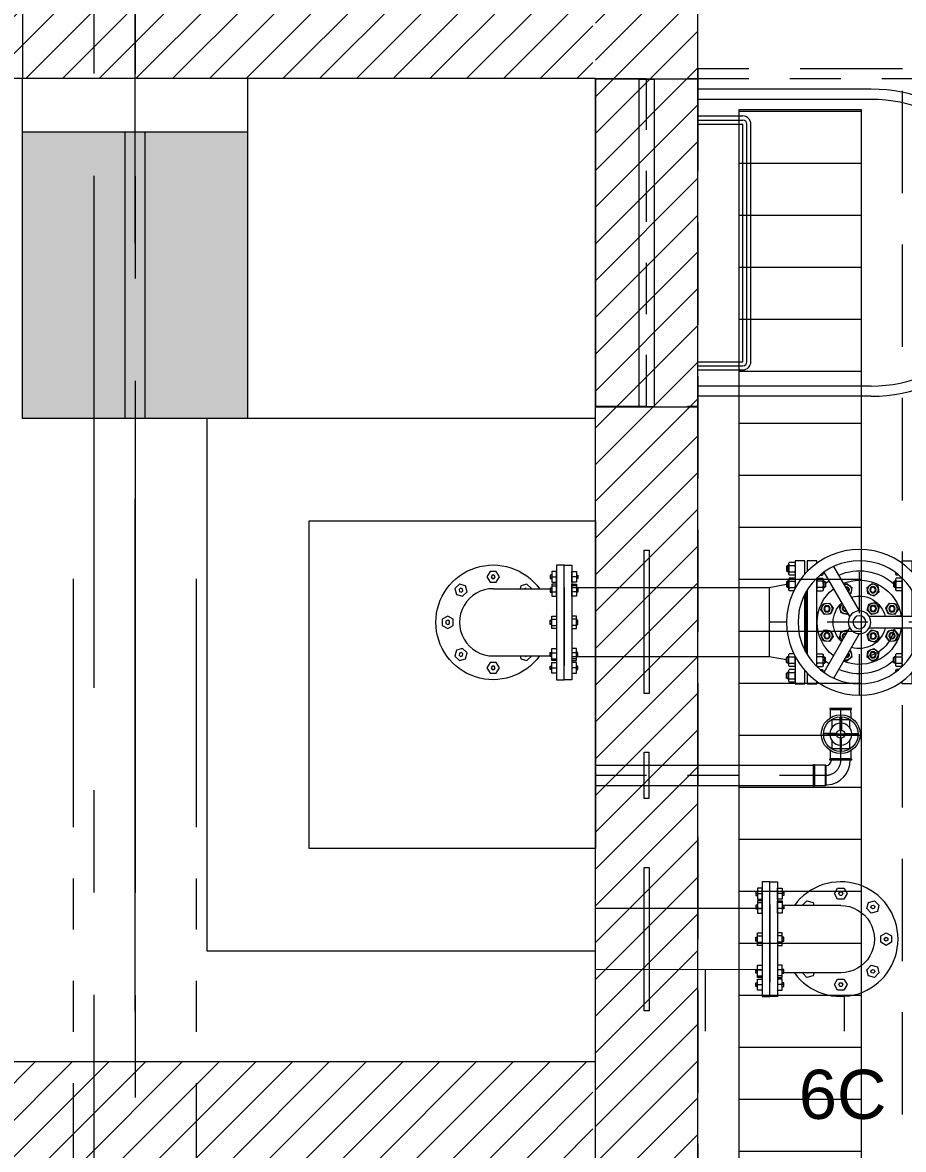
# Model space of a CAD drawing. Header units: millimetres. Extents: x 2085 to 2829, y 1347 to 1643.
# Drawn here: x 2156.631 to 2158.784, y 1605.603 to 1608.355 of the extents above; entities that cross this region are included whole.
import ezdxf

# ---------------------------------------------------------------- set-up
doc = ezdxf.new("R2010")
doc.units = ezdxf.units.MM
for name, pattern in [('CENTER', [2, 1.25, -0.25, 0.25, -0.25]), ('DASHDOT', [1, 0.5, -0.25, 0, -0.25]), ('DASHED2', [0.375, 0.25, -0.125]), ('HIDDEN', [0.375, 0.25, -0.125]), ('HIDDEN2', [0.1875, 0.125, -0.0625]), ('PHANTOM', [2.5, 1.25, -0.25, 0.25, -0.25, 0.25, -0.25]), ('PHANTOM2', [1.25, 0.625, -0.125, 0.125, -0.125, 0.125, -0.125])]:
    doc.linetypes.add(name, pattern=pattern)
doc.layers.get('0').update_dxf_attribs({"color": 251, "lineweight": 9})
for name, color, linetype, lineweight in [('0-BLOCK-SANIT', 251, 'Continuous', 13), ('0-TUBERIAS', 251, 'Continuous', 13), ('00_Grupo3S', 7, 'DASHED2', 0), ('@Textos diámetros', 251, 'Continuous', 13), ('A-BARANDAS', 251, 'Continuous', 9), ('A-COTAS INT', 251, 'Continuous', 13), ('A-EJES', 251, 'PHANTOM', 9), ('A-ESTRUCTURA-HATCH', 251, 'Continuous', 13), ('A-ESTRUCTURA-MUROS', 251, 'Continuous', 13), ('A-ESTRUCTURA-PLACAS', 251, 'Continuous', 13), ('A-ESTRUCTURA-VIGAS', 251, 'HIDDEN2', 13), ('A-MURO ALTO', 251, 'Continuous', 13), ('A-MUROS', 251, 'Continuous', 9), ('A-PROYECCIONES', 251, 'HIDDEN2', 9), ('A-SANITARIOS', 251, 'Continuous', 13), ('A_20_Barandas', 251, 'Continuous', 13), ('DESAGUE', 251, 'Continuous', 13), ('Pavco', 251, 'Continuous', 13)]:
    doc.layers.add(name, color=color, linetype=linetype, lineweight=lineweight)
doc.layers.add('A-ETAPAS', color=251, linetype='Continuous', lineweight=9, plot=False)
doc.styles.add('general', font='arial.ttf')

# ---------------------------------------------------------------- blocks, each defined once
blk = doc.blocks.new('estructuras sotano 1')
at = {"layer": 'A-ESTRUCTURA-HATCH'}
h = blk.add_hatch(color=256, dxfattribs=at)
h.dxf.hatch_style = 1
h.paths.add_polyline_path([(18.94, 5.25), (19.19, 5.25), (19.19, 4.55), (18.94, 4.55)])
h.paths.add_polyline_path([(26.15, 5.25), (26.4, 5.25), (26.4, 4.55), (26.15, 4.55)])
h.paths.add_polyline_path([(26.15, 11.95), (26.4, 11.95), (26.4, 11.25), (26.15, 11.25)])
h.paths.add_polyline_path([(18.89, 11.95), (19.19, 11.95), (19.19, 11.25), (18.89, 11.25)])
h.paths.add_polyline_path([(11.43, 5.25), (11.98, 5.25), (11.98, 4.55), (11.43, 4.55)])
h.paths.add_polyline_path([(11.43, 11.95), (11.98, 11.95), (11.98, 11.25), (11.43, 11.25)])
h.paths.add_polyline_path([(4.22, 5.25), (4.47, 5.25), (4.47, 4.55), (4.22, 4.55)])
h.paths.add_polyline_path([(4.22, 11.95), (4.47, 11.95), (4.47, 11.25), (4.22, 11.25)])
h.paths.add_polyline_path([(18.89, 0.2499), (0, 0.25), (0, 0), (18.89, 0.0001)])
h.paths.add_polyline_path([(27.49, 0.25), (18.94, 0.25), (18.94, 0.0003), (27.49, 0.0004)])
h.paths.add_polyline_path([(15.265, 11.2494), (15.265, 13.45), (17.215, 13.4501), (17.215, 13.6), (15.015, 13.6), (15.015, 11.2494)])
h.paths.add_polyline_path([(19.165, 16.45), (18.94, 16.45), (15.015, 16.45), (15.015, 16.25), (18.915, 16.25), (18.915, 13.3), (19.165, 13.3)])
h.paths.add_polyline_path([(16.265, 11.3994), (17.2149, 11.3994), (17.2149, 11.2494), (16.265, 11.2494)], flags=17)
h = blk.add_hatch(dxfattribs=at)
h.set_pattern_fill('ANSI31', color=256, scale=0.02)
h.set_pattern_definition([(45, (-226278.28786, -8188240.62345), (-0.04490128060535, 0.04490128060535), [])])
h.paths.add_polyline_path([(13.08, 0.25), (13.08, 11.25), (15.015, 11.25), (15.015, 11.5), (11.98, 11.5), (11.98, 11.25), (12.83, 11.25), (12.83, 8.8215), (0.25, 8.8215), (0.25, 11.25), (4.22, 11.25), (4.22, 11.5), (0, 11.5), (0, 0.25), (0.25, 0.25), (0.25, 2.7299), (12.8238, 2.7299), (12.8238, 2.9799), (0.25, 2.9799), (0.25, 5.38), (12.8234, 5.38), (12.8234, 5.63), (0.25, 5.63), (0.25, 8.5715), (12.83, 8.5715), (12.83, 0.25)])
h.paths.add_polyline_path([(4.47, 11.5), (11.43, 11.5), (11.43, 11.25), (4.47, 11.25)], flags=17)
h.paths.add_polyline_path([(19.19, 11.5), (26.15, 11.5), (26.15, 11.25), (21.84, 11.25), (21.84, 9.1504), (27.24, 9.1504), (27.24, 11.25), (26.4, 11.25), (26.4, 11.5), (27.49, 11.5), (27.49, 0.25), (27.24, 0.25), (27.24, 4.7254), (26.4, 4.7254), (26.4, 4.9754), (27.24, 4.9754), (27.24, 8.9004), (19.19, 8.9004), (19.19, 5.25), (18.94, 5.25), (18.94, 9.1504), (21.59, 9.1504), (21.59, 11.25), (19.19, 11.25)])
h.paths.add_polyline_path([(19.19, 4.9754), (26.15, 4.9754), (26.15, 4.7254), (19.19, 4.7254)], flags=17)
h.paths.add_polyline_path([(18.94, 4.55), (19.19, 4.55), (19.19, 0.25), (18.94, 0.25)], flags=17)
at = {"layer": 'A-ESTRUCTURA-MUROS'}
for points in [[(13.08, 0.25), (13.08, 11.25), (15.015, 11.2494)], [(11.43, 5.63), (11.43, 5.38)], [(0.25, 2.9799), (12.83, 2.9799), (12.83, 5.38), (0.25, 5.38), (0.25, 2.9799)]]:
    blk.add_lwpolyline(points, dxfattribs=at)
at = {"layer": 'A-ESTRUCTURA-MUROS', "linetype": 'HIDDEN2'}
for points in [[(12.83, 5.38), (13.08, 5.38)], [(12.955, 4.58), (12.955, 5.38)], [(12.83, 4.58), (13.08, 4.58)]]:
    blk.add_lwpolyline(points, dxfattribs=at)
at = {"layer": 'A-ESTRUCTURA-PLACAS'}
blk.add_lwpolyline([(11.43, 5.25), (11.98, 5.25), (11.98, 4.55), (11.43, 4.55)], close=True, dxfattribs=at)
at = {"layer": 'A-ESTRUCTURA-VIGAS'}
blk.add_lwpolyline([(13.08, 5.38), (18.94, 5.38)], dxfattribs=at)
blk = doc.blocks.new('EJES 1P')
at = {"layer": 'A-EJES', "linetype": 'PHANTOM2'}
for points in [[(41.2743, -17.8982), (41.2743, -12.2918)], [(41.5743, -17.8982), (41.5743, -12.2918)]]:
    blk.add_lwpolyline(points, dxfattribs=at)
blk = doc.blocks.new('A$C59BA0E3C')
at = {"layer": 'A-BARANDAS', "ltscale": 0.5}
for points in [[(-0.3756, 0.4242), (-0.3756, 0.0004)], [(-0.3506, 0.4242), (-0.3506, 0.0004)], [(0.3494, 0.4242), (0.3494, 0.0004)], [(0.3744, 0.4242), (0.3744, 0.0004)]]:
    blk.add_lwpolyline(points, dxfattribs=at)
for radius in [0.375, 0.35]:
    blk.add_arc((-0.0006, 0.4242), radius, 0, 180, dxfattribs=at)
blk = doc.blocks.new('GATE VALVE 6 PLANTA')
at = {"layer": 'A-SANITARIOS', "linetype": 'CENTER'}
for p, q in [((0, -178), (0, 178)), ((-220.7, 0), (220.7, 0))]:
    blk.add_line(p, q, dxfattribs=at)
at = {"layer": 'A-SANITARIOS'}
for p, q in [((-172.8, 138.3), (-176.7, 138.3)), ((-176.7, 138.3), (-176.7, 123)), ((-172.8, 142.2), (-172.8, 119.1)), ((-158.4, 146), (-171.5, 146)), ((-171.5, 138.3), (-158.4, 138.3)), ((-133.4, 150.4), (-157.1, 150.4)), ((-157.1, 150.4), (-157.1, 83.7)), ((-157.1, 142.2), (-157.1, 119.1)), ((-133.4, 117.8), (-133.4, 150.4)), ((133.4, 117.8), (133.4, 150.4)), ((133.4, 150.4), (157.1, 150.4)), ((157.1, 150.4), (157.1, 83.7)), ((157.1, 142.2), (157.1, 119.1)), ((158.4, 146), (171.5, 146)), ((171.5, 138.3), (158.4, 138.3)), ((172.8, 142.2), (172.8, 119.1)), ((172.8, 138.3), (176.7, 138.3)), ((176.7, 138.3), (176.7, 123)), ((-172.8, 136.7), (-178.3, 136.7)), ((-178.3, 136.7), (-178.3, 124.6)), ((-172.8, 124.6), (-178.3, 124.6)), ((-172.8, 123), (-176.7, 123)), ((-171.5, 123), (-158.4, 123)), ((-158.4, 115.3), (-171.5, 115.3)), ((-96.2, 115.3), (-90.1, 115.3)), ((-88.8, 121.1), (-88.8, 119.1)), ((88.8, 121.1), (88.8, 119.1)), ((96.2, 115.3), (90.1, 115.3)), ((171.5, 123), (158.4, 123)), ((158.4, 115.3), (171.5, 115.3)), ((172.8, 136.7), (178.3, 136.7)), ((172.8, 124.6), (178.3, 124.6)), ((172.8, 123), (176.7, 123)), ((178.3, 136.7), (178.3, 124.6)), ((-178.3, 92), (-220.7, 84)), ((-220.7, 84), (-220.7, -84)), ((-172.8, 98.4), (-178.3, 98.4)), ((-178.3, 98.4), (-178.3, 86.3)), ((-172.8, 86.3), (-178.3, 86.3)), ((-172.8, 100.1), (-176.7, 100.1)), ((-176.7, 100.1), (-176.7, 84.7)), ((-172.8, 84.7), (-176.7, 84.7)), ((-172.8, 103.9), (-172.8, 80.9)), ((-158.4, 107.7), (-171.5, 107.7)), ((-171.5, 100.1), (-158.4, 100.1)), ((-171.5, 84.7), (-158.4, 84.7)), ((-157.1, 103.9), (-157.1, 83.7)), ((-104.5, 103.9), (-104.5, 80.9)), ((-103.2, 107.7), (-90.1, 107.7)), ((-90.1, 100.1), (-103.2, 100.1)), ((-90.1, 84.7), (-103.2, 84.7)), ((-88.8, 103.9), (-88.8, 80.9)), ((-88.8, 100.1), (-84.9, 100.1)), ((-88.8, 98.4), (-83.2, 98.4)), ((-88.8, 86.3), (-83.2, 86.3)), ((-88.8, 84.7), (-84.9, 84.7)), ((-84.9, 100.1), (-84.9, 84.7)), ((-83.2, 98.4), (-83.2, 86.3)), ((88.8, 98.4), (83.2, 98.4)), ((83.2, 98.4), (83.2, 86.3)), ((88.8, 86.3), (83.2, 86.3)), ((88.8, 100.1), (84.9, 100.1)), ((84.9, 100.1), (84.9, 84.7)), ((88.8, 84.7), (84.9, 84.7)), ((88.8, 103.9), (88.8, 80.9)), ((103.2, 107.7), (90.1, 107.7)), ((90.1, 100.1), (103.2, 100.1)), ((90.1, 84.7), (103.2, 84.7)), ((104.5, 103.9), (104.5, 80.9)), ((157.1, 103.9), (157.1, 83.7)), ((158.4, 107.7), (171.5, 107.7)), ((171.5, 100.1), (158.4, 100.1)), ((171.5, 84.7), (158.4, 84.7)), ((172.8, 103.9), (172.8, 80.9)), ((172.8, 100.1), (176.7, 100.1)), ((172.8, 98.4), (178.3, 98.4)), ((172.8, 86.3), (178.3, 86.3)), ((172.8, 84.7), (176.7, 84.7)), ((176.7, 100.1), (176.7, 84.7)), ((178.3, 98.4), (178.3, 86.3)), ((178.3, 92), (220.7, 84)), ((220.7, 84), (220.7, -84)), ((-160.7, 77), (-171.5, 77)), ((-133.4, 13.9), (-133.4, 68.9)), ((-103.2, 77), (-90.1, 77)), ((103.2, 77), (90.1, 77)), ((133.4, -68.9), (133.4, 68.9)), ((160.5, 77), (171.5, 77)), ((-101.4, 15.3), (-88.3, 15.3)), ((103.2, 15.3), (102.4, 15.3)), ((104.5, 11.5), (104.5, -11.5)), ((-133.4, -68.9), (-133.4, -13.9)), ((-101.4, -15.3), (-88.3, -15.3)), ((103.2, -15.3), (102.4, -15.3)), ((-172.8, -103.9), (-172.8, -80.9)), ((-160.5, -77), (-171.5, -77)), ((-104.5, -103.9), (-104.5, -80.9)), ((-103.2, -77), (-90.1, -77)), ((-88.8, -103.9), (-88.8, -80.9)), ((88.8, -103.9), (88.8, -80.9)), ((103.2, -77), (90.1, -77)), ((104.5, -103.9), (104.5, -80.9)), ((160.5, -77), (171.5, -77)), ((172.8, -103.9), (172.8, -80.9)), ((-178.3, -92), (-220.7, -84)), ((-172.8, -86.3), (-178.3, -86.3)), ((-178.3, -98.4), (-178.3, -86.3)), ((-172.8, -98.4), (-178.3, -98.4)), ((-172.8, -84.7), (-176.7, -84.7)), ((-176.7, -100.1), (-176.7, -84.7)), ((-172.8, -100.1), (-176.7, -100.1)), ((-172.7, -100.1), (-159.6, -100.1)), ((-171.5, -84.7), (-158.4, -84.7)), ((-158.4, -107.7), (-171.5, -107.7)), ((-157.1, -107.9), (-158.3, -107.6)), ((-157.1, -83.7), (-157.1, -150.4)), ((-157.1, -103.9), (-157.1, -83.7)), ((-90.1, -84.7), (-103.2, -84.7)), ((-90.1, -100.1), (-103.2, -100.1)), ((-103.2, -107.7), (-90.1, -107.7)), ((-88.8, -84.7), (-84.9, -84.7)), ((-88.8, -86.3), (-83.2, -86.3)), ((-88.8, -98.4), (-83.2, -98.4)), ((-88.8, -100.1), (-84.9, -100.1)), ((-84.9, -100.1), (-84.9, -84.7)), ((-83.2, -98.4), (-83.2, -86.3)), ((88.8, -86.3), (83.2, -86.3)), ((83.2, -98.4), (83.2, -86.3)), ((88.8, -98.4), (83.2, -98.4)), ((88.8, -84.7), (84.9, -84.7)), ((84.9, -100.1), (84.9, -84.7)), ((88.8, -100.1), (84.9, -100.1)), ((90.1, -84.7), (103.2, -84.7)), ((90.1, -100.1), (103.2, -100.1)), ((103.2, -107.7), (90.1, -107.7)), ((157.1, -83.7), (157.1, -150.4)), ((157.1, -103.9), (157.1, -83.7)), ((157.1, -107.9), (158.3, -107.6)), ((171.5, -84.7), (158.4, -84.7)), ((158.4, -107.7), (171.5, -107.7)), ((172.7, -100.1), (159.6, -100.1)), ((172.8, -84.7), (176.7, -84.7)), ((172.8, -86.3), (178.3, -86.3)), ((172.8, -98.4), (178.3, -98.4)), ((172.8, -100.1), (176.7, -100.1)), ((176.7, -100.1), (176.7, -84.7)), ((178.3, -92), (220.7, -84)), ((178.3, -98.4), (178.3, -86.3)), ((-172.8, -124.6), (-178.3, -124.6)), ((-178.3, -136.7), (-178.3, -124.6)), ((-172.8, -136.7), (-178.3, -136.7)), ((-172.8, -123), (-176.7, -123)), ((-176.7, -138.3), (-176.7, -123)), ((-172.8, -142.2), (-172.8, -119.1)), ((-158.4, -115.3), (-171.5, -115.3)), ((-171.5, -123), (-158.4, -123)), ((-157.1, -142.2), (-157.1, -119.1)), ((-133.4, -150.4), (-133.4, -117.8)), ((-96.2, -115.3), (-90.3, -115.3)), ((-89, -120.9), (-89, -119.1)), ((89, -120.9), (89, -119.1)), ((96.2, -115.3), (90.3, -115.3)), ((133.4, -150.4), (133.4, -117.8)), ((157.1, -142.2), (157.1, -119.1)), ((158.4, -115.3), (171.5, -115.3)), ((171.5, -123), (158.4, -123)), ((172.8, -142.2), (172.8, -119.1)), ((172.8, -123), (176.7, -123)), ((172.8, -124.6), (178.3, -124.6)), ((172.8, -136.7), (178.3, -136.7)), ((176.7, -138.3), (176.7, -123)), ((178.3, -136.7), (178.3, -124.6)), ((-172.8, -138.3), (-176.7, -138.3)), ((-171.5, -138.3), (-158.4, -138.3)), ((-158.4, -146), (-171.5, -146)), ((-157.1, -150.4), (-133.4, -150.4)), ((-128.1, -150.4), (-104.5, -150.4)), ((128.1, -150.4), (104.5, -150.4)), ((157.1, -150.4), (133.4, -150.4)), ((171.5, -138.3), (158.4, -138.3)), ((158.4, -146), (171.5, -146)), ((172.8, -138.3), (176.7, -138.3))]:
    blk.add_line(p, q, dxfattribs=at)
at = {"layer": 'A-SANITARIOS', "linetype": 'Continuous'}
for p, q in [((-131.7, 0), (-129.9, 0)), ((131.7, 0), (129.9, 0))]:
    blk.add_line(p, q, dxfattribs=at)
at = {"layer": 'A-SANITARIOS'}
for points in [[(-104.5, 144.1), (-104.5, 150.4), (-128.1, 150.4), (-128.1, 123.5)], [(104.5, 144.1), (104.5, 150.4), (128.1, 150.4), (128.1, 123.5)], [(-0.1, 27.7), (62.7, 136.4)], [(86.8, 122.5), (24, 13.8)], [(-158.3, 107.6), (-157.1, 107.9)], [(-104.5, 13.9), (-104.5, 107.8)], [(104.5, -107.8), (104.5, 107.8)], [(-131.7, 13.9), (-131.7, 72.2)], [(-129.9, 13.9), (-129.9, 75.3)], [(-128.1, 78.3), (-128.1, 13.9)], [(128.1, 78.3), (128.1, -78.3)], [(129.9, -75.3), (129.9, 75.3)], [(131.7, -72.2), (131.7, 72.2)], [(-149.5, 13.9), (-23.9, 13.9)], [(-23.9, -13.9), (-149.5, -13.9)], [(-131.7, -72.2), (-131.7, -13.9)], [(-129.9, -75.3), (-129.9, -13.9)], [(-128.1, -13.9), (-128.1, -78.3)], [(-104.5, -107.8), (-104.5, -13.9)], [(24, -13.8), (86.8, -122.5)], [(62.7, -136.4), (-0.1, -27.7)], [(-128.1, -123.5), (-128.1, -150.4)], [(128.1, -123.5), (128.1, -150.4)], [(-104.5, -150.4), (-104.5, -144.1)], [(104.5, -150.4), (104.5, -144.1)]]:
    blk.add_lwpolyline(points, dxfattribs=at)
at = {"layer": 'A-SANITARIOS', "linetype": 'Continuous'}
for points in [[(-18.7, 85.3), (-30.9, 94.6), (-45.1, 88.8), (-47.1, 73.5), (-34.9, 64.2), (-20.7, 70.1)], [(-73.5, 47.1), (-88.8, 45.1), (-94.6, 30.9), (-85.3, 18.7), (-70.1, 20.7), (-64.2, 34.9)], [(-22.7, 44.4), (-37.6, 48.4), (-48.4, 37.6), (-44.4, 22.7), (-29.6, 18.8), (-18.8, 29.6)], [(85.3, 18.7), (94.6, 30.9), (88.8, 45.1), (73.5, 47.1), (64.2, 34.9), (70.1, 20.7)], [(-85.3, -18.7), (-94.6, -30.9), (-88.8, -45.1), (-73.5, -47.1), (-64.2, -34.9), (-70.1, -20.7)], [(-44.4, -22.7), (-48.4, -37.6), (-37.6, -48.4), (-22.7, -44.4), (-18.8, -29.6), (-29.6, -18.8)], [(73.5, -47.1), (88.8, -45.1), (94.6, -30.9), (85.3, -18.7), (70.1, -20.7), (64.2, -34.9)], [(-47.1, -73.5), (-45.1, -88.8), (-30.9, -94.6), (-18.7, -85.3), (-20.7, -70.1), (-34.9, -64.2)]]:
    blk.add_lwpolyline(points, close=True, dxfattribs=at)
for points in [[(37.1, 92.1), (30.9, 94.6), (18.7, 85.3), (20.7, 70.1), (23.7, 68.9)], [(27.9, 20.5), (29.6, 18.8), (44.4, 22.7), (48.4, 37.6), (41.7, 44.3)], [(41.7, -44.3), (48.4, -37.6), (44.4, -22.7), (29.6, -18.8), (27.9, -20.5)], [(23.7, -68.9), (20.7, -70.1), (18.7, -85.3), (30.9, -94.6), (37.1, -92.1)]]:
    blk.add_lwpolyline(points, dxfattribs=at)
for centre, radius in [((0, 0), 178), ((0, 0), 150.1), ((-32.9, 79.4), 13.3), ((-32.9, 79.4), 7.67), ((-32.9, 79.4), 6.04), ((-79.4, 32.9), 13.3), ((-79.4, 32.9), 7.67), ((-79.4, 32.9), 6.04), ((-33.6, 33.6), 13.3), ((-33.6, 33.6), 7.67), ((-33.6, 33.6), 6.04), ((0, 0), 27.7), ((79.4, 32.9), 13.3), ((79.4, 32.9), 7.67), ((79.4, 32.9), 6.04), ((0, 0), 15.8), ((-79.4, -32.9), 13.3), ((-79.4, -32.9), 7.67), ((-79.4, -32.9), 6.04), ((-33.6, -33.6), 13.3), ((-33.6, -33.6), 7.67), ((79.4, -32.9), 13.3), ((79.4, -32.9), 7.67), ((79.4, -32.9), 6.04), ((-33.6, -33.6), 6.04), ((-32.9, -79.4), 13.3), ((-32.9, -79.4), 7.67), ((-32.9, -79.4), 6.04)]:
    blk.add_circle(centre, radius, dxfattribs=at)
at = {"layer": 'A-SANITARIOS'}
for centre, radius, start, end in [((-166.5, 142.2), 6.25, 142.1211, 217.8789), ((-149.8, 130.7), 23, 160.5288, 199.4712), ((-163.3, 142.2), 6.25, 322.1211, 37.8789), ((-180.1, 130.7), 23, 340.5288, 19.4712), ((163.3, 142.2), 6.25, 142.1211, 217.8789), ((180.1, 130.7), 23, 160.5288, 199.4712), ((166.5, 142.2), 6.25, 322.1211, 37.8789), ((149.8, 130.7), 23, 340.5288, 19.4712), ((-166.5, 119.1), 6.25, 142.1211, 217.8789), ((-163.3, 119.1), 6.25, 322.1211, 37.8789), ((-95, 119.1), 6.25, 322.1211, 16.4794), ((95, 119.1), 6.25, 163.5206, 217.8789), ((163.3, 119.1), 6.25, 142.1211, 217.8789), ((166.5, 119.1), 6.25, 322.1211, 37.8789), ((-166.5, 103.9), 6.25, 142.1211, 217.8789), ((-149.8, 92.4), 23, 160.5288, 199.4712), ((-166.5, 80.9), 6.25, 142.1211, 217.8789), ((-163.3, 103.9), 6.25, 322.1211, 37.8789), ((-180.1, 92.4), 23, 340.5288, 19.4712), ((-163.3, 80.9), 6.25, 20.0188, 37.8789), ((-98.2, 103.9), 6.25, 142.1211, 217.8789), ((-81.5, 92.4), 23, 160.5288, 199.4712), ((-98.2, 80.9), 6.25, 142.1211, 217.8789), ((-95, 103.9), 6.25, 322.1211, 37.8789), ((-111.8, 92.4), 23, 340.5288, 19.4712), ((-95, 80.9), 6.25, 322.1211, 37.8789), ((95, 103.9), 6.25, 142.1211, 217.8789), ((111.8, 92.4), 23, 160.5288, 199.4712), ((95, 80.9), 6.25, 142.1211, 217.8789), ((98.2, 103.9), 6.25, 322.1211, 37.8789), ((81.5, 92.4), 23, 340.5288, 19.4712), ((98.2, 80.9), 6.25, 322.1211, 37.8789), ((163.3, 103.9), 6.25, 142.1211, 217.8789), ((180.1, 92.4), 23, 160.5288, 199.4712), ((163.3, 80.9), 6.25, 142.1211, 159.9812), ((166.5, 103.9), 6.25, 322.1211, 37.8789), ((149.8, 92.4), 23, 340.5288, 19.4712), ((166.5, 80.9), 6.25, 322.1211, 37.8789), ((-96.5, 11.5), 6.25, 142.1211, 157.2418), ((-93.3, 11.5), 6.25, 22.7582, 37.8789), ((98.2, 11.5), 6.25, 322.1211, 37.8789), ((81.5, 0), 23, 340.5288, 19.4712), ((-96.5, -11.5), 6.25, 202.7582, 217.8789), ((-93.3, -11.5), 6.25, 322.1211, 337.2418), ((98.2, -11.5), 6.25, 322.1211, 37.8789), ((-166.5, -80.9), 6.25, 142.1211, 217.8789), ((-98.2, -80.9), 6.25, 142.1211, 217.8789), ((-95, -80.9), 6.25, 322.1211, 37.8789), ((95, -80.9), 6.25, 142.1211, 217.8789), ((98.2, -80.9), 6.25, 322.1211, 37.8789), ((166.5, -80.9), 6.25, 322.1211, 37.8789), ((-149.8, -92.4), 23, 160.5288, 199.4712), ((-166.5, -103.9), 6.25, 142.1211, 217.8789), ((-163.3, -80.9), 6.25, 322.1211, 339.9812), ((-180.1, -92.4), 23, 340.5288, 19.4712), ((-163.3, -103.9), 6.25, 322.1211, 37.8789), ((-81.5, -92.4), 23, 160.5288, 199.4712), ((-98.2, -103.9), 6.25, 142.1211, 217.8789), ((-111.8, -92.4), 23, 340.5288, 19.4712), ((-95, -103.9), 6.25, 322.1211, 37.8789), ((111.8, -92.4), 23, 160.5288, 199.4712), ((95, -103.9), 6.25, 142.1211, 217.8789), ((81.5, -92.4), 23, 340.5288, 19.4712), ((98.2, -103.9), 6.25, 322.1211, 37.8789), ((180.1, -92.4), 23, 160.5288, 199.4712), ((163.3, -103.9), 6.25, 142.1211, 217.8789), ((163.3, -80.9), 6.25, 200.0188, 217.8789), ((149.8, -92.4), 23, 340.5288, 19.4712), ((166.5, -103.9), 6.25, 322.1211, 37.8789), ((-166.5, -119.1), 6.25, 142.1211, 217.8789), ((-149.8, -130.7), 23, 160.5288, 199.4712), ((-163.3, -119.1), 6.25, 322.1211, 37.8789), ((-180.1, -130.7), 23, 340.5288, 19.4712), ((-95.3, -119.1), 6.25, 344.9642, 37.8789), ((95.3, -119.1), 6.25, 142.1211, 195.0358), ((163.3, -119.1), 6.25, 142.1211, 217.8789), ((180.1, -130.7), 23, 160.5288, 199.4712), ((166.5, -119.1), 6.25, 322.1211, 37.8789), ((149.8, -130.7), 23, 340.5288, 19.4712), ((-166.5, -142.2), 6.25, 142.1211, 217.8789), ((-163.3, -142.2), 6.25, 322.1211, 37.8789), ((163.3, -142.2), 6.25, 142.1211, 217.8789), ((166.5, -142.2), 6.25, 322.1211, 37.8789)]:
    blk.add_arc(centre, radius, start, end, dxfattribs=at)
at = {"layer": 'A-SANITARIOS', "linetype": 'Continuous'}
for centre, radius, start, end in [((0, 0), 125.8, 66.3566, 131.4219), ((0, 0), 102.9, 67.7807, 171.7522), ((32.9, 79.4), 13.3, 71.7517, 228.2483), ((32.9, 79.4), 7.67, 80.6567, 219.3433), ((32.9, 79.4), 6.04, 86.6452, 213.3548), ((0, 0), 125.8, 48.5781, 53.6434), ((0, 0), 64.2, 72.5334, 167.4666), ((0, 0), 103.5, 308.2383, 51.7617), ((33.6, 33.6), 13.3, 247.0629, 52.9371), ((33.6, 33.6), 7.67, 252.2965, 47.7035), ((33.6, 33.6), 6.04, 255.7086, 44.2914), ((0, 0), 64.2, 312.5334, 47.4666), ((0, 0.1), 102.9, 188.2249, 292.2044), ((0, 0), 64.2, 192.5334, 287.4666), ((33.6, -33.6), 13.3, 307.0629, 112.9371), ((33.6, -33.6), 7.67, 312.2965, 107.7035), ((33.6, -33.6), 6.04, 315.7086, 104.2914), ((32.9, -79.4), 13.3, 131.7517, 288.2483), ((32.9, -79.4), 7.67, 140.6567, 279.3433), ((32.9, -79.4), 6.04, 146.6452, 273.3548), ((0, 0), 125.8, 228.5781, 293.6434), ((0, 0), 125.8, 306.3566, 311.4219)]:
    blk.add_arc(centre, radius, start, end, dxfattribs=at)
at = {"layer": 'A-SANITARIOS', "linetype": 'CENTER', "ltscale": 3}
blk.add_arc((0, 0), 86, 189.3239, 290.6761, dxfattribs=at)
blk = doc.blocks.new('00-Succion 6pulg')
at = {"layer": '0-TUBERIAS', "linetype": 'Continuous'}
for p, q in [((-0.0822, 0), (-0.0822, -0.1394)), ((0.0822, 0), (0.0822, -0.1394)), ((-0.1111, -0.1394), (-0.1111, -0.1546)), ((-0.0895, -0.1432), (-0.0895, -0.1546)), ((-0.082, -0.1394), (-0.082, -0.1432)), ((-0.0773, -0.1394), (-0.0773, -0.1432)), ((-0.0746, -0.1432), (-0.0746, -0.1546)), ((-0.0077, -0.1432), (-0.0077, -0.1546)), ((-0.0025, -0.1432), (-0.0025, -0.1394)), ((0.0025, -0.1432), (0.0025, -0.1394)), ((0.0077, -0.1432), (0.0077, -0.1546)), ((0.0746, -0.1432), (0.0746, -0.1546)), ((0.0773, -0.1394), (0.0773, -0.1432)), ((0.082, -0.1394), (0.082, -0.1432)), ((0.0895, -0.1432), (0.0895, -0.1546)), ((0.1111, -0.1394), (0.1111, -0.1546)), ((-0.1111, -0.2072), (-0.1111, -0.1921)), ((-0.085, -0.1733), (-0.1059, -0.1733)), ((-0.085, -0.1733), (-0.1059, -0.1733)), ((-0.0895, -0.2034), (-0.0895, -0.1921)), ((-0.085, -0.1733), (0.085, -0.1733)), ((-0.085, -0.1733), (-0.0057, -0.1733)), ((-0.085, -0.1733), (0.085, -0.1733)), ((-0.085, -0.1733), (-0.0057, -0.1733)), ((-0.0746, -0.2034), (-0.0746, -0.1921)), ((-0.0077, -0.2034), (-0.0077, -0.1921)), ((0.0057, -0.1733), (0.085, -0.1733)), ((0.0057, -0.1733), (0.085, -0.1733)), ((0.0077, -0.2034), (0.0077, -0.1921)), ((0.0746, -0.2034), (0.0746, -0.1921)), ((0.085, -0.1733), (0.1058, -0.1733)), ((0.085, -0.1733), (0.1058, -0.1733)), ((0.0895, -0.2034), (0.0895, -0.1921)), ((0.1111, -0.2072), (0.1111, -0.1921)), ((-0.082, -0.2072), (-0.082, -0.2034)), ((-0.0773, -0.2072), (-0.0773, -0.2034)), ((-0.0025, -0.2034), (-0.0025, -0.2072)), ((0.0025, -0.2034), (0.0025, -0.2072)), ((0.0773, -0.2072), (0.0773, -0.2034)), ((0.082, -0.2072), (0.082, -0.2034))]:
    blk.add_line(p, q, dxfattribs=at)
for points in [[(0.0077, 0.1244), (0.0154, 0.1111), (0.0077, 0.0978), (-0.0077, 0.0978), (-0.0154, 0.1111), (-0.0077, 0.1244)], [(0.0025, 0.1154), (0.0049, 0.1111), (0.0025, 0.1068), (-0.0025, 0.1068), (-0.0049, 0.1111), (-0.0025, 0.1154)], [(-0.0825, 0.0934), (-0.0677, 0.0895), (-0.0637, 0.0746), (-0.0746, 0.0637), (-0.0895, 0.0677), (-0.0934, 0.0825)], [(-0.0798, 0.0833), (-0.0751, 0.082), (-0.0738, 0.0773), (-0.0773, 0.0738), (-0.082, 0.0751), (-0.0833, 0.0798)], [(0.0934, 0.0825), (0.0895, 0.0677), (0.0746, 0.0637), (0.0637, 0.0746), (0.0677, 0.0895), (0.0825, 0.0934)], [(0.0833, 0.0798), (0.082, 0.0751), (0.0773, 0.0738), (0.0738, 0.0773), (0.0751, 0.082), (0.0798, 0.0833)], [(-0.1244, 0.0077), (-0.1111, 0.0154), (-0.0978, 0.0077), (-0.0978, -0.0077), (-0.1111, -0.0154), (-0.1244, -0.0077)], [(-0.1154, 0.0025), (-0.1111, 0.0049), (-0.1068, 0.0025), (-0.1068, -0.0025), (-0.1111, -0.0049), (-0.1154, -0.0025)], [(0.1244, -0.0077), (0.1111, -0.0154), (0.0978, -0.0077), (0.0978, 0.0077), (0.1111, 0.0154), (0.1244, 0.0077)], [(0.1154, -0.0025), (0.1111, -0.0049), (0.1068, -0.0025), (0.1068, 0.0025), (0.1111, 0.0049), (0.1154, 0.0025)], [(0.14, -0.1733), (-0.14, -0.1733), (-0.14, -0.1546), (0.14, -0.1546)], [(-0.0978, -0.1432), (-0.0978, -0.1546), (-0.1244, -0.1546), (-0.1244, -0.1432)], [(-0.0637, -0.1432), (-0.0637, -0.1546), (-0.0934, -0.1546), (-0.0934, -0.1432)], [(-0.0154, -0.1432), (-0.0154, -0.1546), (0.0154, -0.1546), (0.0154, -0.1432)], [(0.0637, -0.1432), (0.0637, -0.1546), (0.0934, -0.1546), (0.0934, -0.1432)], [(0.0978, -0.1432), (0.0978, -0.1546), (0.1244, -0.1546), (0.1244, -0.1432)], [(0.14, -0.1733), (-0.14, -0.1733), (-0.14, -0.1921), (0.14, -0.1921)], [(-0.0978, -0.2034), (-0.0978, -0.1921), (-0.1244, -0.1921), (-0.1244, -0.2034)], [(-0.0637, -0.2034), (-0.0637, -0.1921), (-0.0934, -0.1921), (-0.0934, -0.2034)], [(-0.0154, -0.2034), (-0.0154, -0.1921), (0.0154, -0.1921), (0.0154, -0.2034)], [(0.0637, -0.2034), (0.0637, -0.1921), (0.0934, -0.1921), (0.0934, -0.2034)], [(0.0978, -0.2034), (0.0978, -0.1921), (0.1244, -0.1921), (0.1244, -0.2034)]]:
    blk.add_lwpolyline(points, close=True, dxfattribs=at)
for points in [[(-0.0822, -0.0933), (-0.0825, -0.0934), (-0.0934, -0.0825), (-0.0895, -0.0677), (-0.0822, -0.0657)], [(-0.0822, -0.081), (-0.0833, -0.0798), (-0.0822, -0.0755)], [(0.0822, -0.0657), (0.0895, -0.0677), (0.0934, -0.0825), (0.0825, -0.0934), (0.0822, -0.0933)], [(0.0822, -0.0755), (0.0833, -0.0798), (0.0822, -0.081)], [(-0.1073, -0.1546), (-0.1073, -0.1546), (-0.1158, -0.1546)], [(-0.1154, -0.1432), (-0.1154, -0.1394), (-0.1068, -0.1394), (-0.1068, -0.1432)], [(-0.0833, -0.1432), (-0.0833, -0.1394), (-0.0738, -0.1394), (-0.0738, -0.1432)], [(-0.0743, -0.1546), (-0.0743, -0.1546), (-0.0828, -0.1546)], [(0.0049, -0.1432), (0.0049, -0.1394), (-0.0049, -0.1394), (-0.0049, -0.1432)], [(-0.0043, -0.1546), (-0.0043, -0.1546), (0.0043, -0.1546)], [(0.0833, -0.1432), (0.0833, -0.1394), (0.0738, -0.1394), (0.0738, -0.1432)], [(0.0743, -0.1546), (0.0743, -0.1546), (0.0828, -0.1546)], [(0.1154, -0.1432), (0.1154, -0.1394), (0.1068, -0.1394), (0.1068, -0.1432)], [(0.1073, -0.1546), (0.1073, -0.1546), (0.1158, -0.1546)], [(-0.1073, -0.1921), (-0.1073, -0.1921), (-0.1158, -0.1921)], [(-0.0743, -0.1921), (-0.0743, -0.1921), (-0.0828, -0.1921)], [(-0.0043, -0.1921), (-0.0043, -0.1921), (0.0043, -0.1921)], [(0.0743, -0.1921), (0.0743, -0.1921), (0.0828, -0.1921)], [(0.1073, -0.1921), (0.1073, -0.1921), (0.1158, -0.1921)], [(-0.1154, -0.2034), (-0.1154, -0.2072), (-0.1068, -0.2072), (-0.1068, -0.2034)], [(-0.0833, -0.2034), (-0.0833, -0.2072), (-0.0738, -0.2072), (-0.0738, -0.2034)], [(0.0049, -0.2034), (0.0049, -0.2072), (-0.0049, -0.2072), (-0.0049, -0.2034)], [(0.0833, -0.2034), (0.0833, -0.2072), (0.0738, -0.2072), (0.0738, -0.2034)], [(0.1154, -0.2034), (0.1154, -0.2072), (0.1068, -0.2072), (0.1068, -0.2034)]]:
    blk.add_lwpolyline(points, dxfattribs=at)
blk.add_arc((0, 0), 0.14, 305.9319, 234.0681, dxfattribs=at)
at = {"layer": '0-TUBERIAS', "linetype": 'Continuous', "extrusion": (0, 0, -1)}
blk.add_ellipse((0, 0), major_axis=(0, 0.0822), ratio=0.999474, start_param=4.712389, end_param=7.853982, dxfattribs=at)
blk = doc.blocks.new('ESCALERA')
at = {"layer": 'A_20_Barandas', "linetype": 'Continuous', "ltscale": 0.3}
for p, q in [((0.29, 0.13), (-0.29, 0.13)), ((0.29, 0.12), (-0.29, 0.12)), ((-0.31, 0), (-0.31, 0.11)), ((-0.3, 0), (-0.3, 0.11)), ((-0.29, 0), (-0.29, 0.11)), ((0.29, 0.11), (-0.29, 0.11)), ((0.29, 0), (0.29, 0.11)), ((0.3, 0), (0.3, 0.11)), ((0.31, 0), (0.31, 0.11))]:
    blk.add_line(p, q, dxfattribs=at)
for centre, radius, start, end in [((-0.29, 0.11), 0.02, 90, 180), ((-0.29, 0.11), 0.01, 90, 180), ((0.29, 0.11), 0.02, 0, 90), ((0.29, 0.11), 0.01, 0, 90)]:
    blk.add_arc(centre, radius, start, end, dxfattribs=at)
blk = doc.blocks.new('BOMBAS-28.02.2025')
at = {"layer": 'DESAGUE'}
h = blk.add_hatch(dxfattribs=at)
h.set_pattern_fill('ANSI31', color=256, scale=0.04, angle=315)
h.set_pattern_definition([(360, (3002.36733, 953.96129), (3e-17, 0.127), [])])
h.paths.add_polyline_path([(0.45, -5.9465), (0.75, -5.9465), (0.75, -10.5501), (0.45, -10.5501)])
at = {"layer": '0-BLOCK-SANIT', "linetype": 'HIDDEN', "ltscale": 0.5}
blk.add_line((0.1, -7.5714), (0.6584, -7.5714, 0), dxfattribs=at)
at = {"layer": 'A-COTAS INT', "elevation": 0}
for points in [[(0.3693, -8.1966), (0.3693, -8.0465)], [(0.7088, -8.1966), (0.7088, -8.1112)]]:
    blk.add_lwpolyline(points, dxfattribs=at)
at = {"layer": 'A-SANITARIOS', "linetype": 'Continuous', "ltscale": 0.7}
for p, q in [((0.6744, -7.4105, 0), (0.7244, -7.4106, 0)), ((0.6744, -7.418, 0), (0.6744, -7.4105, 0)), ((0.7244, -7.418, 0), (0.7244, -7.4106, 0))]:
    blk.add_line(p, q, dxfattribs=at)
at = {"layer": 'A-SANITARIOS', "linetype": 'Continuous'}
for p, q in [((0.6744, -7.4307, 0), (0.6744, -7.418, 0)), ((0.7244, -7.418, 0), (0.7244, -7.4307, 0)), ((0.6783, -7.4544, 0), (0.6783, -7.4358, 0)), ((0.7218, -7.4562, 0), (0.7218, -7.4359, 0)), ((0.6783, -7.5058, 0), (0.6783, -7.4877, 0)), ((0.7218, -7.5058, 0), (0.7218, -7.4859, 0)), ((0.6624, -7.5463, 0), (0.664, -7.5483, 0)), ((0.664, -7.5947, 0), (0.664, -7.5483, 0)), ((0.6624, -7.5967, 0), (0.664, -7.5947, 0)), ((0.664, -7.5947, 0), (0.6665, -7.5947, 0)), ((0.4922, -7.8604, 0), (0.5073, -7.8604, 0)), ((0.5261, -7.8865, 0), (0.5261, -7.8656, 0)), ((0.5261, -7.8865, 0), (0.5261, -7.8656, 0)), ((0.56, -7.8604, 0), (0.5448, -7.8604, 0)), ((0.4922, -7.8895, 0), (0.496, -7.8895, 0)), ((0.4922, -7.8942, 0), (0.496, -7.8942, 0)), ((0.496, -7.882, 0), (0.5073, -7.882, 0)), ((0.496, -7.8969, 0), (0.5073, -7.8969, 0)), ((0.5261, -7.8865, 0), (0.5261, -8.0565, 0)), ((0.5261, -7.8865, 0), (0.5261, -7.9657, 0)), ((0.5261, -7.8865, 0), (0.5261, -8.0565, 0)), ((0.5261, -7.8865, 0), (0.5261, -7.9657, 0)), ((0.5562, -7.882, 0), (0.5448, -7.882, 0)), ((0.5562, -7.8969, 0), (0.5448, -7.8969, 0)), ((0.56, -7.8895, 0), (0.5562, -7.8895, 0)), ((0.56, -7.8942, 0), (0.5562, -7.8942, 0)), ((0.6994, -7.8893, 0), (0.56, -7.8893, 0)), ((0.496, -7.969, 0), (0.4922, -7.969, 0)), ((0.496, -7.9739, 0), (0.4922, -7.9739, 0)), ((0.496, -7.9638, 0), (0.5073, -7.9638, 0)), ((0.496, -7.9792, 0), (0.5073, -7.9792, 0)), ((0.5261, -7.9772, 0), (0.5261, -8.0565, 0)), ((0.5261, -7.9772, 0), (0.5261, -8.0565, 0)), ((0.5562, -7.9638, 0), (0.5448, -7.9638, 0)), ((0.5562, -7.9792, 0), (0.5448, -7.9792, 0)), ((0.5562, -7.969, 0), (0.56, -7.969, 0)), ((0.5562, -7.9739, 0), (0.56, -7.9739, 0)), ((0.4922, -8.0488, 0), (0.496, -8.0488, 0)), ((0.4922, -8.0535, 0), (0.496, -8.0535, 0)), ((0.496, -8.0461, 0), (0.5073, -8.0461, 0)), ((0.496, -8.0609, 0), (0.5073, -8.0609, 0)), ((0.5261, -8.0565, 0), (0.5261, -8.0773, 0)), ((0.5261, -8.0565, 0), (0.5261, -8.0773, 0)), ((0.5562, -8.0461, 0), (0.5448, -8.0461, 0)), ((0.5562, -8.0609, 0), (0.5448, -8.0609, 0)), ((0.56, -8.0488, 0), (0.5562, -8.0488, 0)), ((0.56, -8.0535, 0), (0.5562, -8.0535, 0)), ((0.6994, -8.0536, 0), (0.56, -8.0536, 0)), ((0.4922, -8.0826, 0), (0.5073, -8.0826, 0)), ((0.56, -8.0826, 0), (0.5448, -8.0826, 0))]:
    blk.add_line(p, q, dxfattribs=at)
at = {"layer": 'A-SANITARIOS', "linetype": 'HIDDEN', "ltscale": 0.5}
blk.add_line((0.6994, -7.5315, 0), (0.6995, -7.4079, 0), dxfattribs=at)
at = {"layer": 'A-SANITARIOS', "linetype": 'DASHDOT', "ltscale": 0.7}
blk.add_line((0.732, -7.4711, 0), (0.6668, -7.471, 0), dxfattribs=at)
at = {"layer": 'A-SANITARIOS'}
for p, q in [((0.1, -7.5465), (0.6326, -7.5465, 0)), ((0.1, -7.5965), (0.6326, -7.5965, 0)), ((0.5073, -7.8965, 0), (0.1, -7.8965, 0)), ((0.5073, -8.0458, 0), (0.1, -8.0465, 0))]:
    blk.add_line(p, q, dxfattribs=at)
at = {"layer": 'A-SANITARIOS', "elevation": 0}
for points in [[(0.1, -6.6715), (0.35, -6.6715), (0.35, -5.8715), (0.1, -5.8715)], [(0.2435, -6.6715), (0.2071, -6.6715), (0.2071, -5.8715), (0.2435, -5.8715)]]:
    blk.add_lwpolyline(points, close=True, dxfattribs=at)
at = {"layer": 'A-SANITARIOS', "transparency": 33554559}
for points in [[(0.1, -6.7), (-0.85, -6.7), (-0.85, -8), (0.1, -8)], [(-0.6, -6.95), (0.1, -6.95), (0.1, -7.75), (-0.6, -7.75)]]:
    blk.add_lwpolyline(points, close=True, dxfattribs=at)
at = {"layer": 'A-SANITARIOS'}
for points in [[(0.231, -7.3715), (0.219, -7.3715), (0.219, -7.0215), (0.231, -7.0215)], [(0.2193, -7.6279), (0.2193, -7.5149), (0.2306, -7.5149), (0.2306, -7.6279)], [(0.231, -8.1465), (0.219, -8.1465), (0.219, -7.7965), (0.231, -7.7965)]]:
    blk.add_lwpolyline(points, close=True, dxfattribs=at)
for points in [[(0.5244, -7.1138), (0.042, -7.1139)], [(0.5244, -7.2818), (0.042, -7.2819)]]:
    blk.add_lwpolyline(points, dxfattribs=at)
at = {"layer": 'A-SANITARIOS', "linetype": 'Continuous', "elevation": 0}
for points in [[(0.726, -7.4106), (0.726, -7.4079), (0.6731, -7.4079), (0.6731, -7.4106)], [(0.726, -7.5315), (0.726, -7.5341), (0.6731, -7.5341), (0.6731, -7.5315)], [(0.6352, -7.5979), (0.6326, -7.5979), (0.6326, -7.545), (0.6352, -7.545)], [(0.6352, -7.5967), (0.6624, -7.5967), (0.6624, -7.5463), (0.6352, -7.5463)], [(0.5261, -8.1115), (0.5261, -7.8315), (0.5073, -7.8315), (0.5073, -8.1115)], [(0.5261, -8.1115), (0.5261, -7.8315), (0.5448, -7.8315), (0.5448, -8.1115)], [(0.496, -7.8737), (0.5073, -7.8737), (0.5073, -7.847), (0.496, -7.847)], [(0.5562, -7.8737), (0.5448, -7.8737), (0.5448, -7.847), (0.5562, -7.847)], [(0.7071, -7.847), (0.7148, -7.8604), (0.7071, -7.8737), (0.6917, -7.8737), (0.684, -7.8604), (0.6917, -7.847)], [(0.7019, -7.8561), (0.7043, -7.8604), (0.7019, -7.8646), (0.6969, -7.8646), (0.6945, -7.8604), (0.6969, -7.8561)], [(0.496, -7.9078), (0.5073, -7.9078), (0.5073, -7.878), (0.496, -7.878)], [(0.5562, -7.9078), (0.5448, -7.9078), (0.5448, -7.878), (0.5562, -7.878)], [(0.7928, -7.8889), (0.7889, -7.9038), (0.774, -7.9078), (0.7631, -7.8969), (0.7671, -7.882), (0.7819, -7.878)], [(0.7827, -7.8917), (0.7814, -7.8964), (0.7767, -7.8977), (0.7732, -7.8942), (0.7745, -7.8895), (0.7792, -7.8882)], [(0.496, -7.9561), (0.5073, -7.9561), (0.5073, -7.9869), (0.496, -7.9869)], [(0.5562, -7.9561), (0.5448, -7.9561), (0.5448, -7.9869), (0.5562, -7.9869)], [(0.8238, -7.9792), (0.8105, -7.9869), (0.7972, -7.9792), (0.7972, -7.9638), (0.8105, -7.9561), (0.8238, -7.9638)], [(0.8148, -7.9739), (0.8105, -7.9764), (0.8062, -7.9739), (0.8062, -7.969), (0.8105, -7.9666), (0.8148, -7.969)], [(0.496, -8.0352), (0.5073, -8.0352), (0.5073, -8.0649), (0.496, -8.0649)], [(0.5562, -8.0352), (0.5448, -8.0352), (0.5448, -8.0649), (0.5562, -8.0649)], [(0.7819, -8.0649), (0.7671, -8.0609), (0.7631, -8.0461), (0.774, -8.0352), (0.7889, -8.0391), (0.7928, -8.054)], [(0.7792, -8.0548), (0.7745, -8.0535), (0.7732, -8.0488), (0.7767, -8.0453), (0.7814, -8.0466), (0.7827, -8.0513)], [(0.496, -8.0692), (0.5073, -8.0692), (0.5073, -8.0959), (0.496, -8.0959)], [(0.5562, -8.0692), (0.5448, -8.0692), (0.5448, -8.0959), (0.5562, -8.0959)], [(0.6917, -8.0959), (0.684, -8.0826), (0.6917, -8.0692), (0.7071, -8.0692), (0.7148, -8.0826), (0.7071, -8.0959)], [(0.6969, -8.0868), (0.6945, -8.0826), (0.6969, -8.0783), (0.7019, -8.0783), (0.7043, -8.0826), (0.7019, -8.0868)]]:
    blk.add_lwpolyline(points, close=True, dxfattribs=at)
at = {"layer": 'A-SANITARIOS', "linetype": 'Continuous', "ltscale": 0.7, "elevation": 0}
for points in [[(0.6977, -7.4612), (0.6978, -7.4288), (0.7011, -7.4288), (0.7011, -7.4612)], [(0.6895, -7.4694), (0.6572, -7.4693), (0.6572, -7.4727), (0.6895, -7.4727)], [(0.6977, -7.4809), (0.6977, -7.5132), (0.701, -7.5132), (0.7011, -7.4809)], [(0.7093, -7.4694), (0.7416, -7.4694), (0.7416, -7.4727), (0.7093, -7.4727)]]:
    blk.add_lwpolyline(points, dxfattribs=at)
at = {"layer": 'A-SANITARIOS', "linetype": 'Continuous', "elevation": 0}
for points in [[(0.6978, -7.4358), (0.676, -7.4358)], [(0.7228, -7.4359), (0.7011, -7.4358)], [(0.7244, -7.5114), (0.7244, -7.5315), (0.6744, -7.5315), (0.6744, -7.5114)], [(0.6753, -7.5058), (0.6977, -7.5058)], [(0.701, -7.5058), (0.7234, -7.5058)], [(0.496, -7.8561), (0.4922, -7.8561), (0.4922, -7.8646), (0.496, -7.8646)], [(0.5073, -7.8642), (0.5073, -7.8642), (0.5073, -7.8557)], [(0.5448, -7.8642), (0.5448, -7.8642), (0.5448, -7.8557)], [(0.5562, -7.8561), (0.56, -7.8561), (0.56, -7.8646), (0.5562, -7.8646)], [(0.496, -7.8882), (0.4922, -7.8882), (0.4922, -7.8977), (0.496, -7.8977)], [(0.5073, -7.8972), (0.5073, -7.8972), (0.5073, -7.8887)], [(0.5448, -7.8972), (0.5448, -7.8972), (0.5448, -7.8887)], [(0.5562, -7.8882), (0.56, -7.8882), (0.56, -7.8977), (0.5562, -7.8977)], [(0.6061, -7.8893), (0.606, -7.8889), (0.6169, -7.878), (0.6317, -7.882), (0.6337, -7.8893)], [(0.6184, -7.8893), (0.6196, -7.8882), (0.6239, -7.8893)], [(0.496, -7.9764), (0.4922, -7.9764), (0.4922, -7.9666), (0.496, -7.9666)], [(0.5073, -7.9672), (0.5073, -7.9672), (0.5073, -7.9757)], [(0.5448, -7.9672), (0.5448, -7.9672), (0.5448, -7.9757)], [(0.5562, -7.9764), (0.56, -7.9764), (0.56, -7.9666), (0.5562, -7.9666)], [(0.496, -8.0548), (0.4922, -8.0548), (0.4922, -8.0453), (0.496, -8.0453)], [(0.5073, -8.0458), (0.5073, -8.0458), (0.5073, -8.0543)], [(0.5448, -8.0458), (0.5448, -8.0458), (0.5448, -8.0543)], [(0.5562, -8.0548), (0.56, -8.0548), (0.56, -8.0453), (0.5562, -8.0453)], [(0.6337, -8.0536), (0.6317, -8.0609), (0.6169, -8.0649), (0.606, -8.054), (0.6061, -8.0536)], [(0.6239, -8.0536), (0.6196, -8.0548), (0.6184, -8.0536)], [(0.496, -8.0868), (0.4922, -8.0868), (0.4922, -8.0783), (0.496, -8.0783)], [(0.5073, -8.0788), (0.5073, -8.0788), (0.5073, -8.0873)], [(0.5448, -8.0788), (0.5448, -8.0788), (0.5448, -8.0873)], [(0.5562, -8.0868), (0.56, -8.0868), (0.56, -8.0783), (0.5562, -8.0783)]]:
    blk.add_lwpolyline(points, dxfattribs=at)
at = {"layer": 'A-SANITARIOS', "linetype": 'Continuous', "ltscale": 0.7}
for radius in [0.0475, 0.0423, 0.01]:
    blk.add_circle((0.6994, -7.471, 0), radius, dxfattribs=at)
for start, end in [(93.5216, 176.4073), (3.5165, 86.4123), (183.5165, 266.4123), (273.5216, 356.4073)]:
    blk.add_arc((0.6994, -7.471, 0), 0.0269, start, end, dxfattribs=at)
at = {"layer": 'A-SANITARIOS', "linetype": 'HIDDEN'}
blk.add_arc((0.6623, -7.5342, 0), 0.0373, 264.8935, 0.931, dxfattribs=at)
at = {"layer": 'A-SANITARIOS', "linetype": 'Continuous'}
for centre, radius, start, end in [((0.6623, -7.5343, 0), 0.0141, 276.855, 0.931), ((0.6623, -7.5343, 0), 0.0605, 274.0081, 0.2163), ((0.6994, -7.9715, 0), 0.14, 215.9319, 144.0681)]:
    blk.add_arc(centre, radius, start, end, dxfattribs=at)
at = {"layer": 'A-SANITARIOS', "linetype": 'Continuous', "extrusion": (0, 0, -1)}
blk.add_ellipse((0.6994, -7.9715, 0), major_axis=(0.0822, 0), ratio=0.999474, start_param=4.712389, end_param=7.853982, dxfattribs=at)
at = {"layer": 'DESAGUE', "linetype": 'HIDDEN', "elevation": 0}
blk.add_lwpolyline([(0.35, -5.8465), (0.35, -10.6501), (0.85, -10.6501), (0.85, -5.8465)], close=True, dxfattribs=at)
at = {"layer": 'DESAGUE', "elevation": 0}
blk.add_lwpolyline([(0.75, -10.5501), (0.75, -5.9465), (0.45, -5.9465), (0.45, -10.5501)], close=True, dxfattribs=at)
at = {"rotation": 270}
blk.add_blockref('A$C59BA0E3C', (0.3496, -6.2715, 0), dxfattribs=at)
at = {"layer": 'A-SANITARIOS', "linetype": 'Continuous', "xscale": -0.001, "yscale": 0.001, "zscale": 0.001}
blk.add_blockref('GATE VALVE 6 PLANTA', (0.7451, -7.1978, 0), dxfattribs=at)
at = {"layer": 'A-SANITARIOS', "linetype": 'Continuous', "xscale": -1.000000000000002, "rotation": 90}
blk.add_blockref('00-Succion 6pulg', (-0.15, -7.1979), dxfattribs=at)
at = {"layer": 'Pavco', "rotation": 270}
blk.add_blockref('ESCALERA', (0.35, -6.2715), dxfattribs=at)
at = {"layer": '@Textos diámetros', "insert": (0.5791, -8.4121, 0), "char_height": 0.125, "width": 0.24967, "attachment_point": 7, "rotation": 360, "style": 'general'}
blk.add_mtext('\\pxqc;{\\H0.96x;6C} ', dxfattribs=at)

msp = doc.modelspace()

# ---------------------------------------------------------------- linework, layer by layer
at = {"transparency": 33554559}
msp.add_lwpolyline([(2158.031, 1605.8177), (2158.031, 1608.2178), (2157.181, 1608.2178), (2157.181, 1607.3878), (2156.631, 1607.3878), (2156.631, 1608.2178), (2149.671, 1608.2178), (2149.671, 1607.3878), (2149.421, 1607.3878), (2149.421, 1608.2178), (2145.451, 1608.2178), (2145.451, 1605.8177), (2157.931, 1605.8177)], dxfattribs=at)
at = {"layer": '00_Grupo3S', "color": 2, "ltscale": 5}
msp.add_lwpolyline([(2156.906, 1643.0322), (2183.5845, 1643.0322), (2183.5845, 1347.1908), (2156.906, 1347.1908)], close=True, dxfattribs=at)
at = {"layer": 'A-ESTRUCTURA-PLACAS'}
for points in [[(2156.631, 1608.0878), (2156.881, 1608.0878), (2156.881, 1607.3878), (2156.631, 1607.3878)], [(2156.931, 1608.0878), (2157.181, 1608.0878), (2157.181, 1607.3878), (2156.931, 1607.3878)]]:
    msp.add_lwpolyline(points, close=True, dxfattribs=at)
at = {"layer": 'A-ETAPAS', "linetype": 'CENTER'}
msp.add_line((2156.906, 1631.4794), (2156.906, 1601.8251), dxfattribs=at)
at = {"layer": 'A-ETAPAS', "color": 4, "linetype": 'CENTER'}
msp.add_line((2156.8056, 1623.9802), (2156.8056, 1601.8252), dxfattribs=at)
at = {"layer": 'A-MURO ALTO'}
msp.add_lwpolyline([(2145.451, 1605.8177), (2158.031, 1605.8177)], dxfattribs=at)
at = {"layer": 'A-MUROS'}
msp.add_lwpolyline([(2160.4654, 1619.0878), (2164.091, 1619.0878), (2164.091, 1614.238), (2161.4654, 1614.238), (2161.4654, 1614.088), (2166.7909, 1614.0878), (2166.7909, 1611.9882), (2164.141, 1611.9882), (2164.141, 1603.0876), (2158.281, 1603.0876), (2158.281, 1614.0878), (2160.4654, 1614.0882), (2160.4654, 1616.2882), (2163.091, 1616.2882), (2163.091, 1616.4375)], dxfattribs=at)
msp.add_lwpolyline([(2158.031, 1608.2178), (2157.181, 1608.2178), (2157.181, 1607.3878), (2156.631, 1607.3878), (2156.631, 1608.2178), (2149.671, 1608.2178), (2149.671, 1607.3878), (2149.421, 1607.3878), (2149.421, 1608.2178), (2145.451, 1608.2178), (2145.451, 1603.0877), (2158.031, 1603.0877)], close=True, dxfattribs=at)

# ---------------------------------------------------------------- block references
for name, p in [('estructuras sotano 1', (2145.201, 1602.8378)), ('BOMBAS-28.02.2025', (2157.931, 1614.0878))]:
    msp.add_blockref(name, p)
at = {"layer": 'A-PROYECCIONES'}
msp.add_blockref('EJES 1P', (2115.4816, 1619.2878), dxfattribs=at)

doc.saveas('drawing.dxf')
